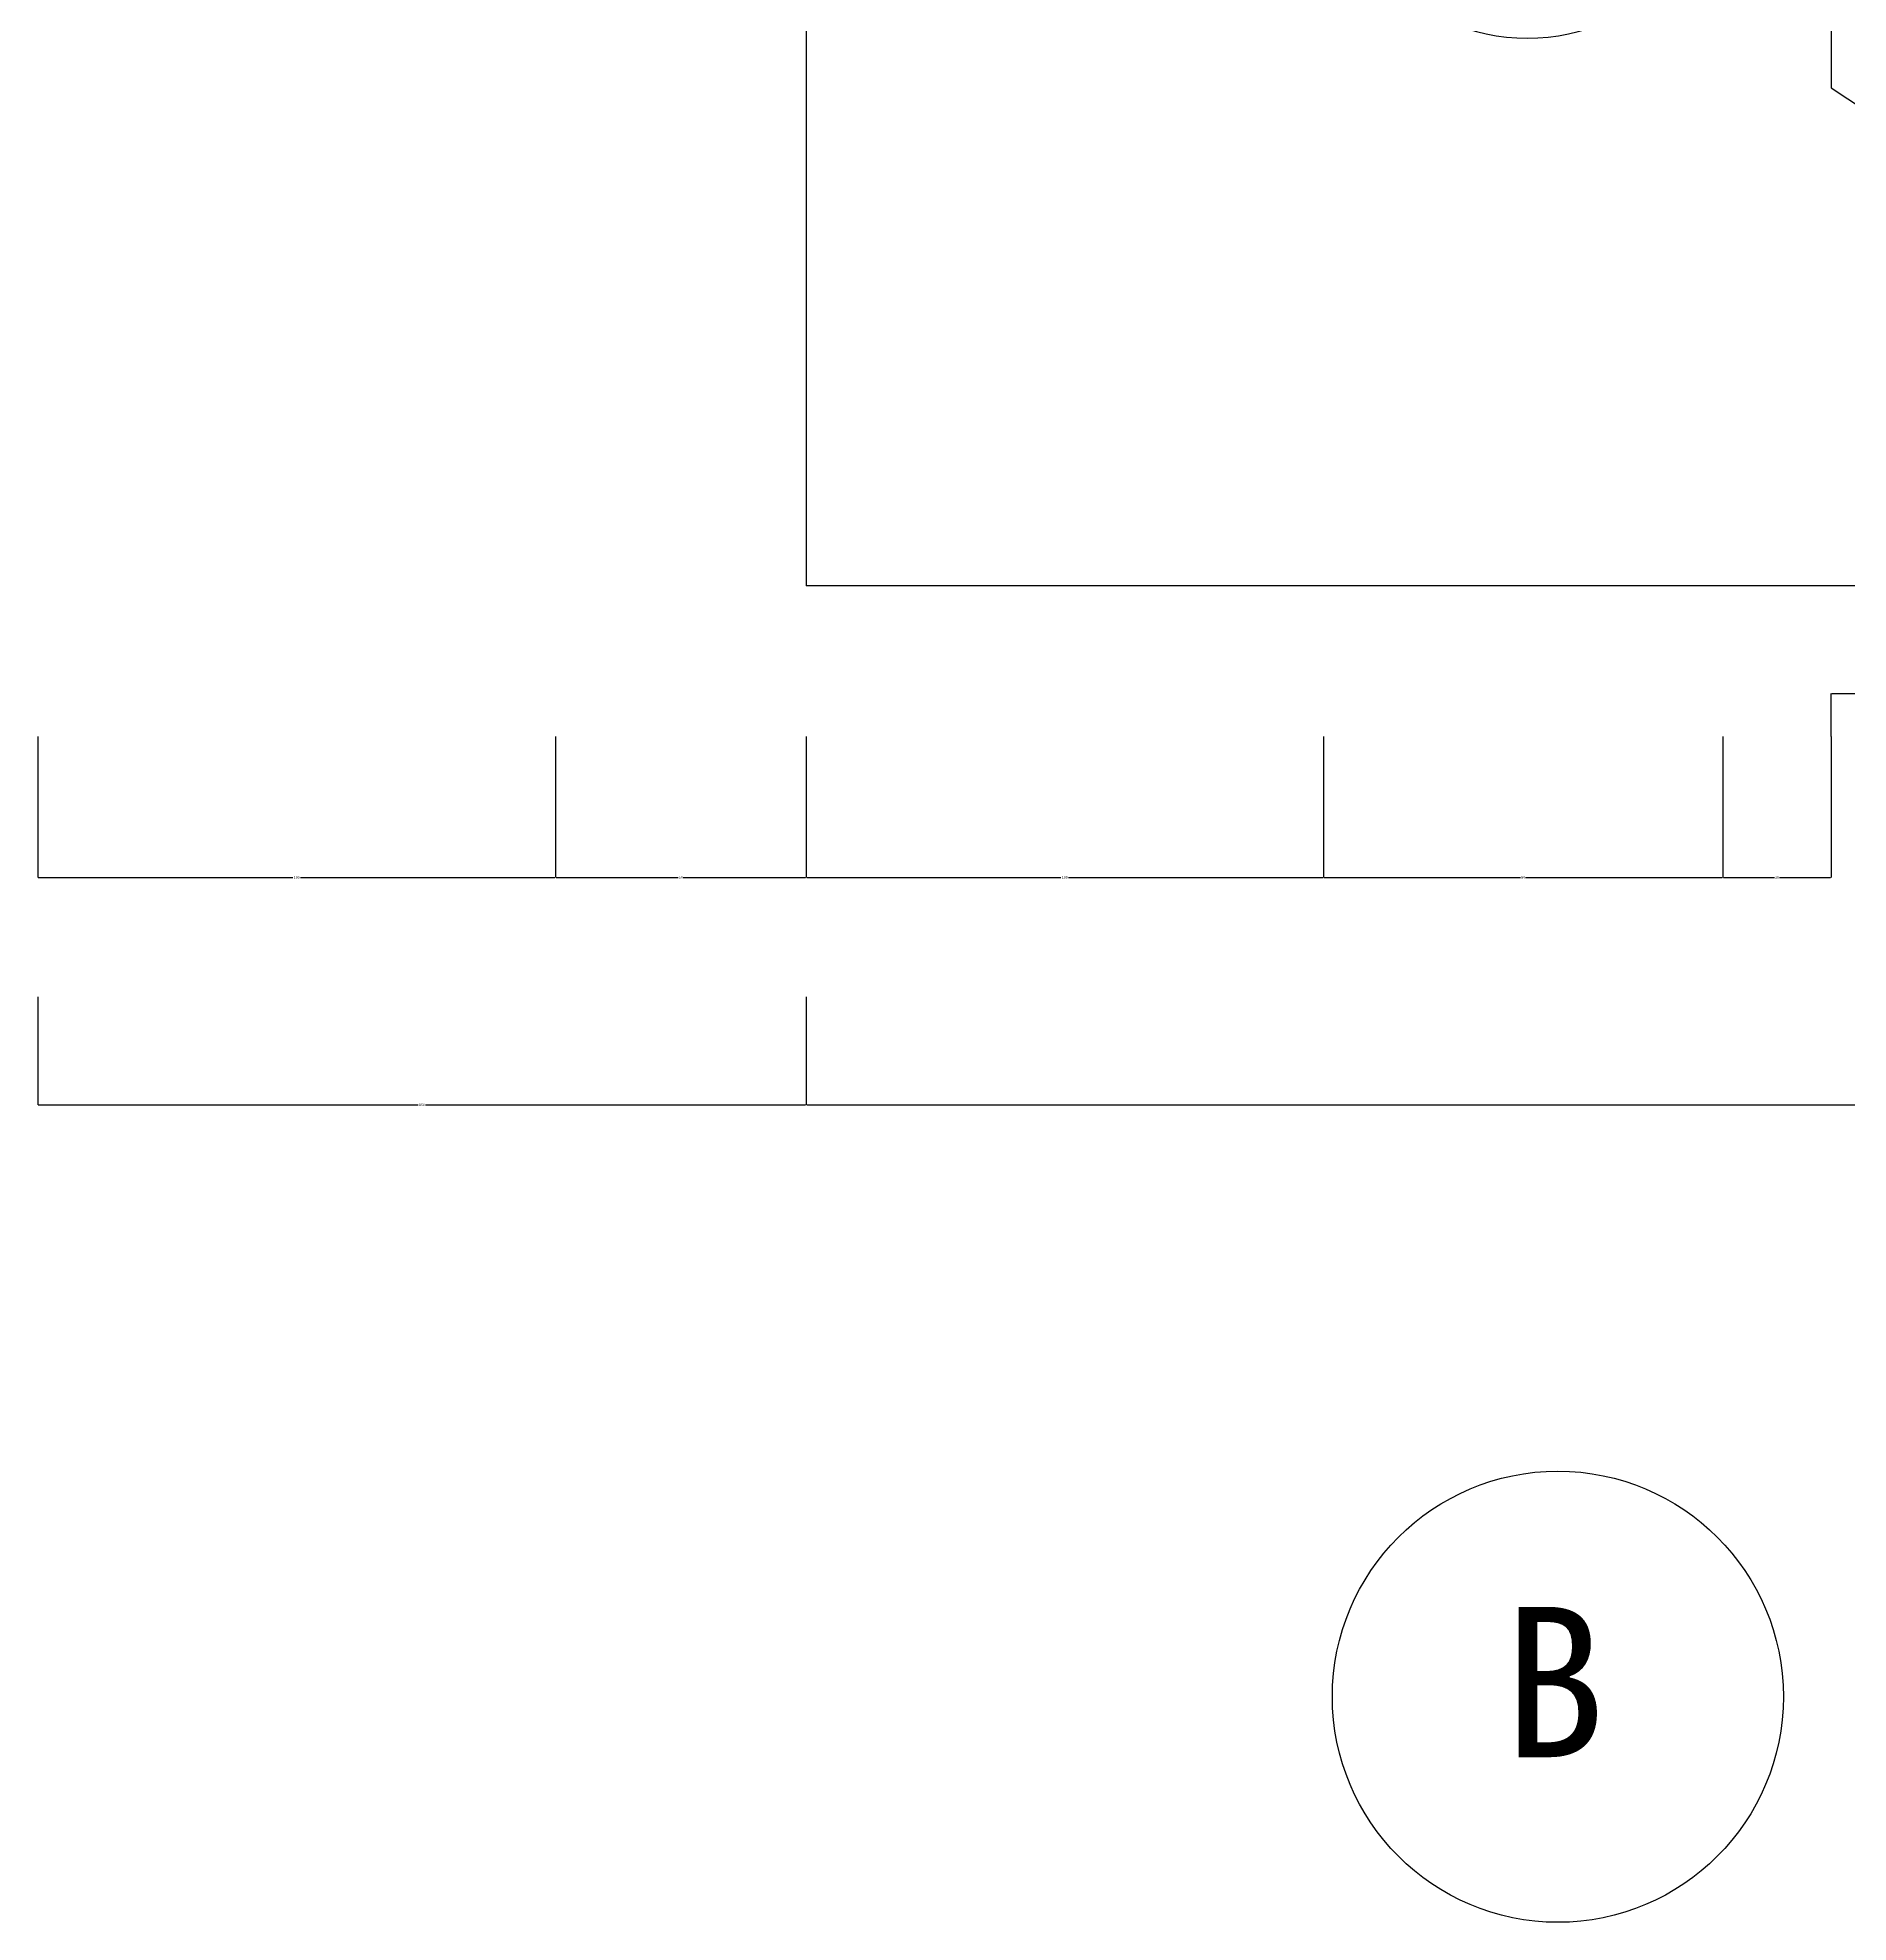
# Model space of a CAD drawing. Header units: metres. Extents: x 0 to 5410, y 0 to 6910.
# Drawn here: x 1015 to 1738, y 175 to 927 of the extents above; entities that cross this region are included whole.
import ezdxf

# ---------------------------------------------------------------- set-up
doc = ezdxf.new("R2010")
doc.units = ezdxf.units.M
for name, color, linetype in [('4', 4, 'Continuous'), ('BH', 3, 'Continuous'), ('DIM', 3, 'Continuous'), ('TEXT', 3, 'Continuous')]:
    doc.layers.add(name, color=color, linetype=linetype)
doc.dimstyles.get("Standard").update_dxf_attribs({"dimtxt": 2.5, "dimasz": 2.5, "dimexe": 1.25, "dimexo": 0.625, "dimtad": 1, "dimcen": 2.5, "dimazin": 3, "dimtfac": 1, "dimtmove": 0, "dimatfit": 3})

# ---------------------------------------------------------------- blocks, each defined once
blk = doc.blocks.new('*D6')
for p, q in [((1322.08, 544.01), (1322.08, 500.92)), ((2402.08, 544.01), (2402.08, 500.92)), ((1322.33, 500.92), (1860.58, 500.92)), ((1863.58, 500.92), (2401.83, 500.92))]:
    blk.add_line(p, q)
at = {"layer": 'Defpoints'}
for p in [(1322.08, 544.01), (2402.08, 544.01), (1322.08, 500.92)]:
    blk.add_point(p, dxfattribs=at)
at = {"layer": 'DIM', "insert": (1862.08, 500.92), "char_height": 1, "attachment_point": 5}
blk.add_mtext('540', dxfattribs=at)
blk = doc.blocks.new('*D27')
for p, q in [((1322.08, 647.82), (1322.08, 591.64)), ((1528.51, 647.82), (1528.51, 591.64)), ((1322.33, 591.64), (1423.795, 591.64)), ((1426.795, 591.64), (1528.26, 591.64))]:
    blk.add_line(p, q)
at = {"layer": 'Defpoints'}
for p in [(1322.08, 647.82), (1528.51, 647.82), (1322.08, 591.64)]:
    blk.add_point(p, dxfattribs=at)
at = {"layer": 'DIM', "insert": (1425.295, 591.64), "char_height": 1, "attachment_point": 5}
blk.add_mtext('100', dxfattribs=at)
blk = doc.blocks.new('*D28')
for p, q in [((1015.4, 647.82), (1015.4, 591.64)), ((1222.08, 647.82), (1222.08, 591.64)), ((1015.65, 591.64), (1117.24, 591.64)), ((1120.24, 591.64), (1221.83, 591.64))]:
    blk.add_line(p, q)
at = {"layer": 'Defpoints'}
for p in [(1015.4, 647.82), (1222.08, 647.82), (1015.4, 591.64)]:
    blk.add_point(p, dxfattribs=at)
at = {"layer": 'DIM', "insert": (1118.74, 591.64), "char_height": 1, "attachment_point": 5}
blk.add_mtext('100', dxfattribs=at)
blk = doc.blocks.new('*D29')
for p, q in [((1015.4, 544.01), (1015.4, 500.92)), ((1322.08, 544.01), (1322.08, 500.92)), ((1015.65, 500.92), (1167.24, 500.92)), ((1170.24, 500.92), (1321.83, 500.92))]:
    blk.add_line(p, q)
at = {"layer": 'Defpoints'}
for p in [(1015.4, 544.01), (1322.08, 544.01), (1015.4, 500.92)]:
    blk.add_point(p, dxfattribs=at)
at = {"layer": 'DIM', "insert": (1168.74, 500.92), "char_height": 1, "attachment_point": 5}
blk.add_mtext('150', dxfattribs=at)
blk = doc.blocks.new('*D30')
for p, q in [((1222.08, 647.82), (1222.08, 591.64)), ((1322.08, 647.82), (1322.08, 591.64)), ((1222.33, 591.64), (1271.08, 591.64)), ((1273.08, 591.64), (1321.83, 591.64))]:
    blk.add_line(p, q)
at = {"layer": 'Defpoints'}
for p in [(1222.08, 647.82), (1322.08, 647.82), (1222.08, 591.64)]:
    blk.add_point(p, dxfattribs=at)
at = {"layer": 'DIM', "insert": (1272.08, 591.64), "char_height": 1, "attachment_point": 5}
blk.add_mtext('50', dxfattribs=at)
blk = doc.blocks.new('*D31')
for p, q in [((1528.51, 647.82), (1528.51, 591.64)), ((1687.99, 647.82), (1687.99, 591.64)), ((1528.76, 591.64), (1607.25, 591.64)), ((1609.25, 591.64), (1687.74, 591.64))]:
    blk.add_line(p, q)
at = {"layer": 'Defpoints'}
for p in [(1528.51, 647.82), (1687.99, 647.82), (1528.51, 591.64)]:
    blk.add_point(p, dxfattribs=at)
at = {"layer": 'DIM', "insert": (1608.25, 591.64), "char_height": 1, "attachment_point": 5}
blk.add_mtext('80', dxfattribs=at)
blk = doc.blocks.new('*D32')
for p, q in [((1687.99, 647.82), (1687.99, 591.64)), ((1731.18, 647.82), (1731.18, 591.64)), ((1688.24, 591.64), (1708.585, 591.64)), ((1710.585, 591.64), (1730.93, 591.64))]:
    blk.add_line(p, q)
at = {"layer": 'Defpoints'}
for p in [(1687.99, 647.82), (1731.18, 647.82), (1687.99, 591.64)]:
    blk.add_point(p, dxfattribs=at)
at = {"layer": 'DIM', "insert": (1709.585, 591.64), "char_height": 1, "attachment_point": 5}
blk.add_mtext('20', dxfattribs=at)
blk = doc.blocks.new('*D34')
for p, q in [((1731.18, 647.82), (1731.18, 664.97)), ((1731.43, 664.97), (1760.54, 664.97)), ((1762.54, 664.97), (1791.65, 664.97)), ((1791.9, 647.82), (1791.9, 664.97))]:
    blk.add_line(p, q)
at = {"layer": 'Defpoints'}
for p in [(1731.18, 664.97), (1731.18, 647.82), (1791.9, 647.82)]:
    blk.add_point(p, dxfattribs=at)
at = {"layer": 'DIM', "insert": (1761.54, 664.97), "char_height": 1, "attachment_point": 5}
blk.add_mtext('30', dxfattribs=at)

msp = doc.modelspace()

# ---------------------------------------------------------------- hatches: boundary and pattern name
at = {"layer": 'BH'}
h = msp.add_hatch(dxfattribs=at)
h.set_pattern_fill('ANSI33', scale=200)
h.paths.add_polyline_path([(1731.18, 1007.9), (1731.18, 906.64), (1791.9, 866.64), (1791.9, 1407.89), (1628.35, 1407.89), (1628.35, 1247.89, -0.88), (1628.35, 1107.89, 0.41), (1528.51, 1007.9, 1), (1691.34, 1007.9)])
h.paths.add_polyline_path([(1791.9, 906.64), (1791.9, 866.64), (1852.56, 866.64, 0.36), (1892.56, 846.64, -0.29), (2054.46, 766.64), (2094.79, 766.64), (2094.79, 726.64), (2215.71, 726.64), (2215.71, 866.64), (2215.71, 906.64)])
h.paths.add_polyline_path([(2658.46, 866.64), (2650.1, 906.64), (2215.71, 906.64), (2215.71, 866.64)])
h.paths.add_polyline_path([(1015.4, 1407.89), (1222.08, 1247.89), (1628.35, 1247.89), (1628.35, 1407.89)])
h.paths.add_polyline_path([(1055.4, 1686.72), (1015.4, 1685.25), (1015.4, 1407.89), (1055.4, 1407.89)])

# ---------------------------------------------------------------- linework, layer by layer
at = {"layer": '4'}
for p in [(1322.08, 1247.89), (2402.08, 707.89)]:
    msp.add_line(p, (1322.08, 707.89), dxfattribs=at)
msp.add_lwpolyline([(1015.4, 1685.25), (1015.4, 1407.89), (1222.08, 1247.89), (1628.35, 1247.89, -0.88), (1628.35, 1107.89, 0.41), (1528.51, 1007.9, 1), (1691.34, 1007.9), (1731.18, 1007.9), (1731.18, 906.64), (1791.9, 866.64), (1852.56, 866.64, 0.36), (1892.56, 846.64, -0.29), (2054.46, 766.64), (2094.79, 766.64), (2094.79, 726.64), (2215.71, 726.64), (2215.71, 866.64), (2658.46, 866.64)], format="xyb", dxfattribs=at)
at = {"layer": 'TEXT'}
msp.add_circle((1622.11, 264.76), 90, dxfattribs=at)

# ---------------------------------------------------------------- texts
msp.add_text('B', height=60, dxfattribs=at).set_placement((1600.16, 240.62))

# ---------------------------------------------------------------- dimensions: what is measured, and where the dimension line sits
at = {"layer": 'DIM'}
for base, p1, p2, text, picture, middle in [((1731.18, 664.97), (1731.18, 647.82), (1791.9, 647.82), '30', '*D34', (1761.54, 664.97)), ((1015.4, 591.64), (1015.4, 647.82), (1222.08, 647.82), '100', '*D28', (1118.74, 591.64)), ((1222.08, 591.64), (1222.08, 647.82), (1322.08, 647.82), '50', '*D30', (1272.08, 591.64)), ((1322.08, 591.64), (1322.08, 647.82), (1528.51, 647.82), '100', '*D27', (1425.295, 591.64)), ((1528.51, 591.64), (1528.51, 647.82), (1687.99, 647.82), '80', '*D31', (1608.25, 591.64)), ((1687.99, 591.64), (1687.99, 647.82), (1731.18, 647.82), '20', '*D32', (1709.585, 591.64)), ((1015.4, 500.92), (1015.4, 544.01), (1322.08, 544.01), '150', '*D29', (1168.74, 500.92)), ((1322.08, 500.92), (1322.08, 544.01), (2402.08, 544.01), '540', '*D6', (1862.08, 500.92))]:
    dim = msp.add_linear_dim(base=base, p1=p1, p2=p2, text=text, dimstyle='Standard', dxfattribs=at)
    dim.commit()
    dim.dimension.update_dxf_attribs({"geometry": picture, "text_midpoint": middle})

doc.saveas('drawing.dxf')
